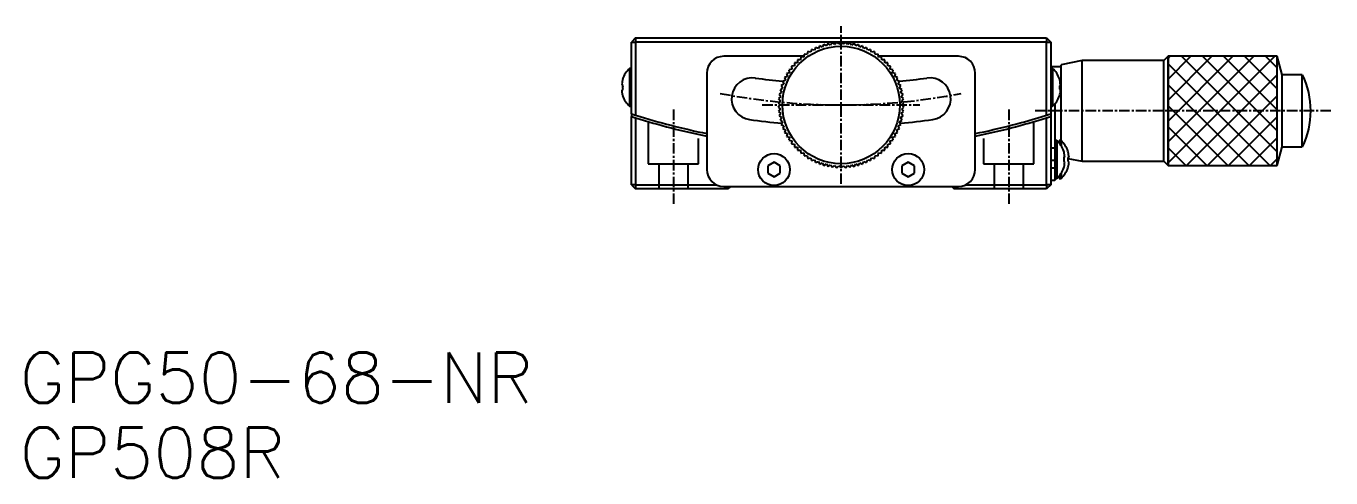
# Model space of a CAD drawing. Extents: x 81 to 407, y 46 to 311.
# Drawn here: x 81.2 to 236.8, y 46.2 to 100.1 of the extents above; entities that cross this region are included whole.
import ezdxf

# ---------------------------------------------------------------- set-up
doc = ezdxf.new("R2010")
doc.units = 0
doc.linetypes.add('CENTER', pattern=[2, 1.25, -0.25, 0.25, -0.25])
doc.layers.get('0').update_dxf_attribs({"linetype": 'CONTINUOUS'})
doc.layers.add('CENTER', color=1, linetype='CENTER')
doc.styles.add('ｽﾀｲﾙ1', font='txt.shx', dxfattribs={"bigfont": 'bigfont.shx'})

msp = doc.modelspace()

# ---------------------------------------------------------------- linework, layer by layer
at = {"color": 7, "linetype": 'CONTINUOUS'}
for p, q in [((153.9, 98.69), (153.4, 98.19)), ((153.4, 89.65), (153.4, 98.19)), ((153.4, 98.19), (153.9, 98.19)), ((153.9, 98.69), (202.9, 98.69)), ((153.9, 98.69), (153.9, 98.19)), ((178.4, 98.19), (153.9, 98.19)), ((153.9, 98.19), (153.9, 89.49)), ((176.84, 98.03), (176.65, 97.73)), ((177.14, 97.83), (176.84, 98.03)), ((177.36, 98.12), (177.14, 97.83)), ((177.64, 97.9), (177.36, 98.12)), ((177.88, 98.17), (177.64, 97.9)), ((178.15, 97.94), (177.88, 98.17)), ((178.4, 98.19), (178.15, 97.94)), ((202.9, 98.19), (178.4, 98.19)), ((178.66, 97.94), (178.4, 98.19)), ((178.93, 98.17), (178.66, 97.94)), ((179.16, 97.9), (178.93, 98.17)), ((179.45, 98.12), (179.16, 97.9)), ((179.66, 97.83), (179.45, 98.12)), ((179.96, 98.03), (179.66, 97.83)), ((180.16, 97.73), (179.96, 98.03)), ((202.9, 98.69), (202.9, 98.19)), ((202.9, 98.69), (203.4, 98.19)), ((202.9, 89.49), (202.9, 98.19)), ((202.9, 98.19), (203.4, 98.19)), ((203.4, 98.19), (203.4, 89.65)), ((173.95, 96.49), (164.4, 96.49)), ((173.99, 96.76), (173.94, 96.41)), ((174.35, 96.7), (173.99, 96.76)), ((174.43, 97.05), (174.35, 96.7)), ((174.78, 96.97), (174.43, 97.05)), ((174.88, 97.31), (174.78, 96.97)), ((175.22, 97.21), (174.88, 97.31)), ((175.35, 97.54), (175.22, 97.21)), ((175.69, 97.42), (175.35, 97.54)), ((175.84, 97.74), (175.69, 97.42)), ((176.16, 97.59), (175.84, 97.74)), ((176.34, 97.9), (176.16, 97.59)), ((176.65, 97.73), (176.34, 97.9)), ((180.47, 97.9), (180.16, 97.73)), ((180.64, 97.59), (180.47, 97.9)), ((180.97, 97.74), (180.64, 97.59)), ((181.12, 97.42), (180.97, 97.74)), ((181.45, 97.54), (181.12, 97.42)), ((181.58, 97.21), (181.45, 97.54)), ((181.92, 97.31), (181.58, 97.21)), ((182.03, 96.97), (181.92, 97.31)), ((182.38, 97.05), (182.03, 96.97)), ((182.46, 96.7), (182.38, 97.05)), ((182.81, 96.76), (182.46, 96.7)), ((182.87, 96.41), (182.81, 96.76)), ((192.4, 96.49), (182.85, 96.49)), ((217.4, 96.49), (216.9, 95.99)), ((217.4, 96.49), (217.4, 83.49)), ((230.4, 96.49), (217.4, 96.49)), ((230.99, 94.29), (230.4, 96.49)), ((230.4, 83.49), (230.4, 96.49)), ((153.17, 95.04), (153.17, 92.79)), ((153.4, 95.04), (153.17, 95.04)), ((172.54, 94.95), (172.18, 94.89)), ((172.85, 95.35), (172.49, 95.31)), ((172.49, 95.31), (172.54, 94.95)), ((173.19, 95.73), (172.83, 95.71)), ((172.83, 95.71), (172.85, 95.35)), ((173.55, 96.08), (173.19, 96.09)), ((173.19, 96.09), (173.19, 95.73)), ((173.58, 96.44), (173.55, 96.08)), ((173.94, 96.41), (173.58, 96.44)), ((183.22, 96.44), (182.87, 96.41)), ((183.25, 96.08), (183.22, 96.44)), ((183.61, 96.09), (183.25, 96.08)), ((183.62, 95.73), (183.61, 96.09)), ((183.98, 95.71), (183.62, 95.73)), ((183.96, 95.35), (183.98, 95.71)), ((184.31, 95.31), (183.96, 95.35)), ((184.27, 94.95), (184.31, 95.31)), ((184.62, 94.89), (184.27, 94.95)), ((204.65, 95.24), (203.4, 95.24)), ((203.63, 95.04), (203.4, 95.04)), ((203.63, 95.04), (203.63, 92.79)), ((207.15, 95.99), (204.65, 95.49)), ((204.65, 89.99), (204.65, 95.49)), ((207.15, 89.99), (207.15, 95.99)), ((216.9, 95.99), (207.15, 95.99)), ((216.9, 89.99), (216.9, 95.99)), ((152.35, 93.8), (152.36, 93.79)), ((162.4, 94.49), (162.4, 82.99)), ((171.78, 93.64), (171.45, 93.5)), ((171.45, 93.5), (171.59, 93.17)), ((172, 94.1), (171.66, 93.98)), ((171.66, 93.98), (171.78, 93.64)), ((172.25, 94.53), (171.91, 94.44)), ((171.91, 94.44), (172, 94.1)), ((172.18, 94.89), (172.25, 94.53)), ((184.55, 94.53), (184.62, 94.89)), ((184.9, 94.44), (184.55, 94.53)), ((184.81, 94.1), (184.9, 94.44)), ((185.14, 93.98), (184.81, 94.1)), ((185.03, 93.64), (185.14, 93.98)), ((185.36, 93.5), (185.03, 93.64)), ((185.22, 93.17), (185.36, 93.5)), ((194.4, 82.99), (194.4, 94.49)), ((204.45, 93.8), (204.45, 93.79)), ((233.4, 94.29), (230.99, 94.29)), ((230.99, 89.99), (230.99, 94.29)), ((233.4, 89.99), (233.4, 94.29)), ((152.26, 93.21), (152.28, 93.1)), ((152.29, 92.51), (152.26, 92.38)), ((152.28, 93.1), (152.33, 93.01)), ((152.36, 92.59), (152.29, 92.51)), ((152.33, 93.01), (152.36, 92.99)), ((152.36, 92.99), (152.35, 92.86)), ((152.35, 92.86), (152.35, 92.72)), ((152.35, 92.72), (152.36, 92.59)), ((153.17, 92.79), (153.17, 90.54)), ((171.31, 92.2), (171.02, 91.99)), ((171.02, 91.99), (171.22, 91.7)), ((171.43, 92.69), (171.13, 92.51)), ((171.13, 92.51), (171.31, 92.2)), ((171.59, 93.17), (171.27, 93.01)), ((171.27, 93.01), (171.43, 92.69)), ((185.54, 93.01), (185.22, 93.17)), ((185.37, 92.69), (185.54, 93.01)), ((185.68, 92.51), (185.37, 92.69)), ((185.5, 92.2), (185.68, 92.51)), ((185.79, 91.99), (185.5, 92.2)), ((185.58, 91.7), (185.79, 91.99)), ((203.63, 92.79), (203.63, 90.54)), ((204.48, 93.01), (204.45, 92.99)), ((204.45, 92.99), (204.45, 92.86)), ((204.45, 92.86), (204.45, 92.72)), ((204.45, 92.72), (204.45, 92.59)), ((204.45, 92.59), (204.52, 92.51)), ((204.52, 93.1), (204.48, 93.01)), ((204.54, 93.21), (204.52, 93.1)), ((204.52, 92.51), (204.54, 92.38)), ((152.36, 91.79), (152.35, 91.79)), ((153.17, 90.54), (153.4, 90.54)), ((171.17, 91.2), (170.91, 90.95)), ((170.91, 90.95), (171.15, 90.69)), ((171.15, 90.69), (170.91, 90.43)), ((170.91, 90.43), (171.17, 90.19)), ((171.22, 91.7), (170.94, 91.48)), ((170.94, 91.48), (171.17, 91.2)), ((185.86, 91.48), (185.58, 91.7)), ((185.64, 91.2), (185.86, 91.48)), ((185.9, 90.95), (185.64, 91.2)), ((185.64, 90.19), (185.9, 90.43)), ((185.65, 90.69), (185.9, 90.95)), ((185.9, 90.43), (185.65, 90.69)), ((203.4, 90.54), (203.63, 90.54)), ((203.9, 90.82), (203.9, 85.59)), ((204.45, 91.79), (204.45, 91.79)), ((153.4, 89.65), (153.4, 89.33)), ((153.4, 81.19), (153.4, 89.33)), ((153.9, 89.17), (153.9, 81.19)), ((171.17, 90.19), (170.94, 89.91)), ((170.94, 89.91), (171.22, 89.68)), ((171.22, 89.68), (171.02, 89.39)), ((171.02, 89.39), (171.31, 89.18)), ((171.31, 89.18), (171.13, 88.88)), ((171.13, 88.88), (171.43, 88.69)), ((171.43, 88.69), (171.27, 88.37)), ((185.37, 88.69), (185.68, 88.88)), ((185.54, 88.37), (185.37, 88.69)), ((185.5, 89.18), (185.79, 89.39)), ((185.68, 88.88), (185.5, 89.18)), ((185.58, 89.68), (185.86, 89.91)), ((185.79, 89.39), (185.58, 89.68)), ((185.86, 89.91), (185.64, 90.19)), ((202.9, 81.19), (202.9, 89.17)), ((203.4, 89.65), (203.4, 89.33)), ((203.4, 89.33), (203.4, 81.19)), ((204.65, 86.42), (204.65, 89.99)), ((207.15, 83.99), (207.15, 89.99)), ((216.9, 83.99), (216.9, 89.99)), ((217.4, 83.49), (217.4, 89.99)), ((230.4, 83.49), (230.4, 89.99)), ((230.99, 85.69), (230.99, 89.99)), ((233.4, 85.69), (233.4, 89.99)), ((171.27, 88.37), (171.59, 88.21)), ((171.59, 88.21), (171.45, 87.88)), ((171.45, 87.88), (171.78, 87.74)), ((171.78, 87.74), (171.66, 87.4)), ((171.66, 87.4), (172, 87.29)), ((172, 87.29), (171.91, 86.94)), ((184.81, 87.29), (185.14, 87.4)), ((184.9, 86.94), (184.81, 87.29)), ((185.03, 87.74), (185.36, 87.88)), ((185.14, 87.4), (185.03, 87.74)), ((185.22, 88.21), (185.54, 88.37)), ((185.36, 87.88), (185.22, 88.21)), ((199.45, 88.48), (199.45, 88.49)), ((171.91, 86.94), (172.25, 86.85)), ((172.25, 86.85), (172.18, 86.5)), ((172.18, 86.5), (172.54, 86.43)), ((172.54, 86.43), (172.49, 86.07)), ((172.49, 86.07), (172.85, 86.03)), ((172.85, 86.03), (172.83, 85.67)), ((172.83, 85.67), (173.19, 85.65)), ((173.19, 85.65), (173.19, 85.3)), ((183.61, 85.3), (183.62, 85.65)), ((183.62, 85.65), (183.98, 85.67)), ((183.96, 86.03), (184.31, 86.07)), ((183.98, 85.67), (183.96, 86.03)), ((184.27, 86.43), (184.62, 86.5)), ((184.31, 86.07), (184.27, 86.43)), ((184.55, 86.85), (184.9, 86.94)), ((184.62, 86.5), (184.55, 86.85)), ((204.13, 86.44), (203.9, 86.44)), ((203.9, 85.59), (203.9, 84.09)), ((204.13, 86.44), (204.13, 84.19)), ((204.63, 86.44), (204.4, 86.44)), ((204.4, 86.44), (204.4, 86.16)), ((204.63, 86.44), (204.63, 85.85)), ((230.4, 83.49), (230.99, 85.69)), ((230.99, 85.69), (233.4, 85.69)), ((173.19, 85.3), (173.55, 85.3)), ((173.55, 85.3), (173.58, 84.95)), ((173.58, 84.95), (173.94, 84.98)), ((173.94, 84.98), (173.99, 84.62)), ((173.99, 84.62), (174.35, 84.68)), ((174.35, 84.68), (174.43, 84.33)), ((174.43, 84.33), (174.78, 84.41)), ((174.78, 84.41), (174.88, 84.07)), ((174.88, 84.07), (175.22, 84.17)), ((175.22, 84.17), (175.35, 83.84)), ((181.45, 83.84), (181.58, 84.17)), ((181.58, 84.17), (181.92, 84.07)), ((181.92, 84.07), (182.03, 84.41)), ((182.03, 84.41), (182.38, 84.33)), ((182.38, 84.33), (182.46, 84.68)), ((182.46, 84.68), (182.81, 84.62)), ((182.81, 84.62), (182.87, 84.98)), ((182.87, 84.98), (183.22, 84.95)), ((183.22, 84.95), (183.25, 85.3)), ((183.25, 85.3), (183.61, 85.3)), ((203.9, 84.09), (203.9, 83.19)), ((204.13, 84.19), (204.13, 81.94)), ((204.95, 85.2), (204.95, 85.19)), ((204.98, 84.41), (204.95, 84.39)), ((204.95, 84.39), (204.95, 84.26)), ((204.95, 84.26), (204.95, 84.12)), ((204.95, 84.12), (204.95, 83.99)), ((205.02, 84.5), (204.98, 84.41)), ((205.04, 84.61), (205.02, 84.5)), ((205.45, 85.2), (205.45, 85.19)), ((205.48, 84.41), (205.45, 84.39)), ((205.45, 84.39), (205.45, 84.26)), ((205.45, 84.33), (207.15, 83.99)), ((205.45, 84.26), (205.45, 84.12)), ((205.45, 84.12), (205.45, 83.99)), ((205.52, 84.5), (205.48, 84.41)), ((205.54, 84.61), (205.52, 84.5)), ((170.4, 83.86), (169.65, 83.43)), ((169.65, 83.43), (169.65, 82.56)), ((169.65, 82.56), (170.4, 82.13)), ((171.15, 83.43), (170.4, 83.86)), ((170.4, 82.13), (171.15, 82.56)), ((171.15, 82.56), (171.15, 83.43)), ((175.35, 83.84), (175.69, 83.97)), ((175.69, 83.97), (175.84, 83.64)), ((175.84, 83.64), (176.16, 83.8)), ((176.16, 83.8), (176.34, 83.48)), ((176.34, 83.48), (176.65, 83.66)), ((176.65, 83.66), (176.84, 83.36)), ((176.84, 83.36), (177.14, 83.55)), ((177.14, 83.55), (177.36, 83.26)), ((177.36, 83.26), (177.64, 83.48)), ((177.64, 83.48), (177.88, 83.21)), ((177.88, 83.21), (178.15, 83.45)), ((178.15, 83.45), (178.4, 83.19)), ((178.4, 83.19), (178.66, 83.45)), ((178.66, 83.45), (178.93, 83.21)), ((178.93, 83.21), (179.16, 83.48)), ((179.16, 83.48), (179.45, 83.26)), ((179.45, 83.26), (179.66, 83.55)), ((179.66, 83.55), (179.96, 83.36)), ((179.96, 83.36), (180.16, 83.66)), ((180.16, 83.66), (180.47, 83.48)), ((180.47, 83.48), (180.64, 83.8)), ((180.64, 83.8), (180.97, 83.64)), ((180.97, 83.64), (181.12, 83.97)), ((181.12, 83.97), (181.45, 83.84)), ((186.4, 83.86), (185.65, 83.43)), ((185.65, 83.43), (185.65, 82.56)), ((185.65, 82.56), (186.4, 82.13)), ((187.15, 83.43), (186.4, 83.86)), ((186.4, 82.13), (187.15, 82.56)), ((187.15, 82.56), (187.15, 83.43)), ((203.9, 83.19), (203.9, 81.69)), ((204.63, 82.53), (204.63, 81.94)), ((204.95, 83.99), (205.02, 83.91)), ((204.95, 83.19), (204.95, 83.19)), ((205.02, 83.91), (205.04, 83.78)), ((205.45, 83.99), (205.52, 83.91)), ((205.45, 83.19), (205.45, 83.19)), ((205.52, 83.91), (205.54, 83.78)), ((207.15, 83.99), (216.9, 83.99)), ((216.9, 83.99), (217.4, 83.49)), ((217.4, 83.49), (230.4, 83.49)), ((153.4, 81.19), (153.9, 80.69)), ((153.9, 81.19), (153.4, 81.19)), ((153.9, 81.19), (163.53, 81.19)), ((153.9, 81.19), (153.9, 80.69)), ((164.4, 80.99), (192.4, 80.99)), ((165.2, 80.99), (164.9, 80.69)), ((191.6, 80.99), (191.9, 80.69)), ((193.27, 81.19), (202.9, 81.19)), ((202.9, 81.19), (202.9, 80.69)), ((203.4, 81.19), (202.9, 80.69)), ((203.4, 81.19), (202.9, 81.19)), ((203.9, 81.69), (203.4, 81.69)), ((203.9, 81.94), (204.13, 81.94)), ((204.4, 82.22), (204.4, 81.94)), ((204.4, 81.94), (204.63, 81.94)), ((164.9, 80.69), (153.9, 80.69)), ((202.9, 80.69), (191.9, 80.69))]:
    msp.add_line(p, q, dxfattribs=at)
at = {"color": 3, "linetype": 'CONTINUOUS'}
for p, q in [((217.4, 89.99), (217.4, 96.49)), ((230.4, 96.49), (217.4, 96.49)), ((217.4, 96.28), (217.61, 96.49)), ((217.4, 93.78), (220.11, 96.49)), ((217.4, 91.28), (222.61, 96.49)), ((217.4, 88.78), (225.11, 96.49)), ((217.4, 86.28), (227.61, 96.49)), ((217.4, 83.78), (230.11, 96.49)), ((219.01, 96.49), (230.4, 85.1)), ((221.51, 96.49), (230.4, 87.6)), ((224.01, 96.49), (230.4, 90.1)), ((226.51, 96.49), (230.4, 92.6)), ((229.01, 96.49), (230.4, 95.1)), ((230.4, 89.99), (230.4, 96.49)), ((217.4, 95.6), (229.51, 83.49)), ((219.61, 83.49), (230.4, 94.28)), ((217.4, 93.1), (227.01, 83.49)), ((217.4, 90.6), (224.51, 83.49)), ((222.11, 83.49), (230.4, 91.78)), ((224.61, 83.49), (230.4, 89.28)), ((155.4, 88.65), (155.4, 83.69)), ((201.4, 83.69), (201.4, 88.65)), ((217.4, 88.1), (222.01, 83.49)), ((161.4, 83.69), (161.4, 86.68)), ((195.4, 86.68), (195.4, 83.69)), ((203.4, 85.59), (203.9, 85.59)), ((217.4, 85.6), (219.51, 83.49)), ((227.11, 83.49), (230.4, 86.78)), ((203.9, 84.09), (203.4, 84.09)), ((229.61, 83.49), (230.4, 84.28)), ((155.4, 83.69), (161.4, 83.69)), ((156.65, 83.69), (156.65, 80.69)), ((160.15, 80.69), (160.15, 83.69)), ((195.4, 83.69), (201.4, 83.69)), ((196.65, 83.69), (196.65, 80.69)), ((200.15, 80.69), (200.15, 83.69)), ((203.4, 83.19), (203.9, 83.19)), ((217.4, 83.49), (230.4, 83.49))]:
    msp.add_line(p, q, dxfattribs=at)
at = {"color": 7, "linetype": 'CONTINUOUS'}
for centre, radius in [((178.4, 90.69), 7), ((170.4, 82.99), 1.9), ((186.4, 82.99), 1.9)]:
    msp.add_circle(centre, radius, dxfattribs=at)
for centre, radius, start, end in [((164.4, 94.49), 2, 90, 180), ((192.4, 94.49), 2, 360, 90), ((155.23, 92.79), 3.05, 132.4359, 160.7203), ((201.57, 92.79), 3.05, 19.2797, 47.5641), ((153.88, 93.24), 1.61, 160.0715, 181.1708), ((167.83, 91.43), 2.5, 82, 262), ((178.4, 166.69), 73.5, 262, 264.5696), ((178.4, 166.69), 73.5, 264.5696, 264.6175), ((178.4, 166.69), 73.5, 275.4246, 278), ((188.98, 91.43), 2.5, 278, 98), ((202.93, 93.24), 1.61, 358.8292, 19.9285), ((224.66, 89.99), 9.75, 333.8162, 26.1838), ((153.84, 92.33), 1.58, 178.3988, 200.1653), ((202.97, 92.33), 1.58, 339.8347, 1.6012), ((155.23, 92.79), 3.05, 199.2795, 227.5641), ((201.57, 92.79), 3.05, 312.4359, 340.7205), ((178.4, 166.69), 81, 252.0226, 252.394), ((178.4, 166.69), 81.3, 252.0912, 252.4611), ((178.4, 166.69), 81, 252.394, 258.6074), ((178.4, 166.69), 81.3, 252.4611, 258.65), ((178.4, 166.69), 78.5, 262, 264.8448), ((178.4, 166.69), 78.5, 275.1611, 278), ((178.4, 166.69), 81, 281.3926, 287.606), ((178.4, 166.69), 81.3, 281.35, 287.5389), ((178.4, 166.69), 81, 287.606, 287.9774), ((178.4, 166.69), 81.3, 287.5389, 287.9088), ((202.07, 84.19), 3.05, 19.2797, 47.5641), ((202.57, 84.19), 3.05, 19.2797, 47.5641), ((203.43, 84.64), 1.61, 358.8292, 19.9285), ((203.93, 84.64), 1.61, 358.8292, 19.9285), ((164.4, 82.99), 2, 180, 270), ((192.4, 82.99), 2, 270, 0), ((202.07, 84.19), 3.05, 312.4359, 340.7205), ((202.57, 84.19), 3.05, 312.4359, 340.7205), ((203.47, 83.73), 1.58, 339.8347, 1.6012), ((203.97, 83.73), 1.58, 339.8347, 1.6012)]:
    msp.add_arc(centre, radius, start, end, dxfattribs=at)
at = {"layer": 'CENTER', "color": 1, "linetype": 'CENTER'}
for p, q in [((178.4, 81.29), (178.4, 100.09)), ((169, 90.69), (187.8, 90.69)), ((158.4, 90.14), (158.4, 78.69)), ((198.4, 90.14), (198.4, 78.69)), ((236.81, 89.99), (201.31, 89.99))]:
    msp.add_line(p, q, dxfattribs=at)
msp.add_arc((178.4, 166.69), 76, 259.0739, 280.8594, dxfattribs=at)

# ---------------------------------------------------------------- texts
at = {"color": 7, "linetype": 'CONTINUOUS', "style": 'ｽﾀｲﾙ1'}
for s, p in [('GPG50-68-NR', (80.44, 55.17)), ('GP508R', (80.44, 46.24))]:
    msp.add_text(s, height=6, dxfattribs=at).set_placement(p)

doc.saveas('drawing.dxf')
